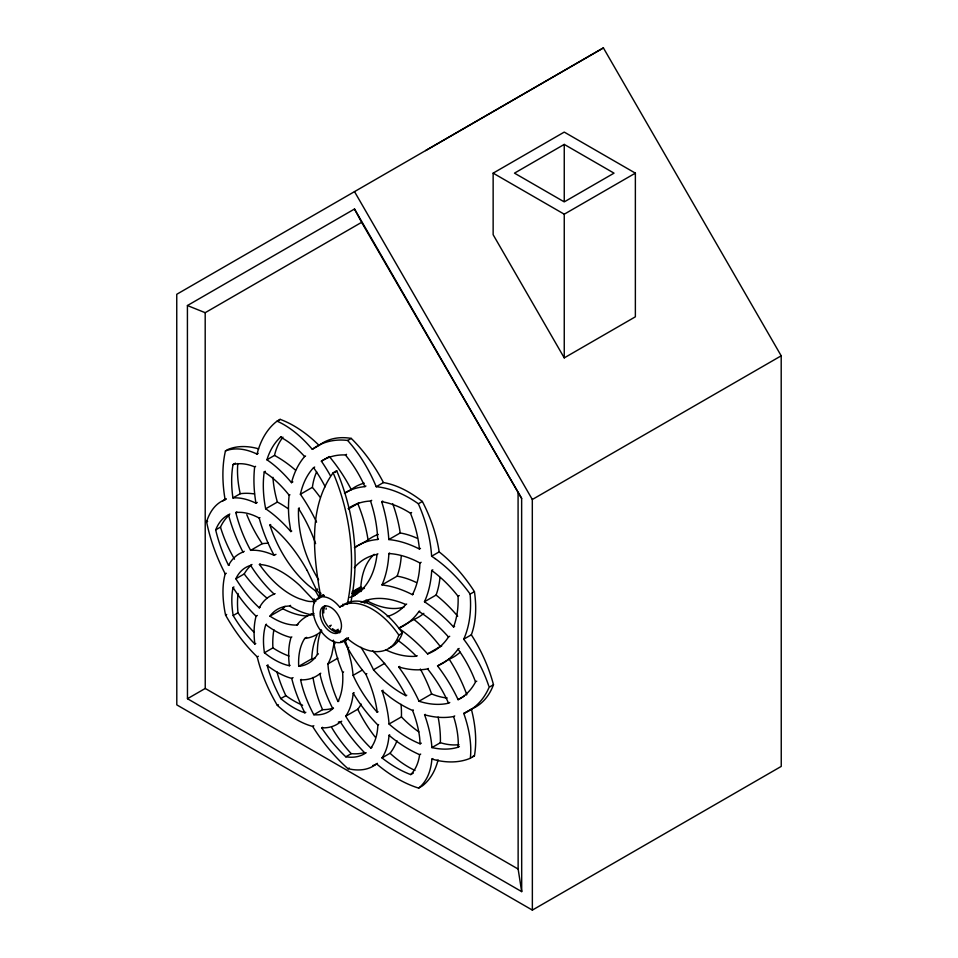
<?xml version="1.0" encoding="UTF-8"?>
<svg xmlns="http://www.w3.org/2000/svg" width="958" height="958" viewBox="0 0 958 958"><rect width="100%" height="100%" fill="white"/><g stroke="black" fill="none" stroke-linecap="round" stroke-linejoin="round"><path stroke-width="1.44" d="M421.137 562.286L419.927 562.993L419.676 567.447A92.615 59.348 64.9 0 1 412.443 594.667A107.428 65.18 53.3 0 0 387.87 585.829L381.979 584.895L397.127 576.153A106.709 61.611 60 0 1 416.239 582.452M324.175 595.337L324.139 595.948M334.39 641.477L331.803 654.577A106.661 53.109 64.2 0 1 327.923 663.87A92.148 53.205 52.8 0 0 337.97 701.519L338.821 701.04M347.287 604.438C356.364 560.598 350.64 513.859 333.144 472.785L336.701 470.737C354.197 511.8 359.921 558.55 350.844 602.39M291.843 636.938L290.933 637.465L289.735 642.471A107.631 57.348 53.7 0 0 289.388 665.738M225.238 573.878A107.32 57.061 66.8 0 1 206.617 521.954L206.832 521.14M258.432 449.122L257.007 454.044L258.193 453.362M229.417 564.849L228.519 565.364A92.16 49.062 66.8 0 1 215.67 529.882L216.005 529.115A92.207 45.194 63.2 0 1 228.471 514.805L229.824 514.015M364.435 588.38A91.621 52.906 60 0 1 362.435 588.859L360.903 591.625M335.827 631.502L338.21 629.262M366.974 602.043L367.656 601.169A91.621 52.906 60 0 1 369.046 599.552M351.981 593.253L358.603 589.433L360.843 586.871A91.621 52.906 60 0 1 374.195 554.311M333.144 472.785C307.578 508.039 313.47 556.239 320.762 596.654A25.148 14.514 60 0 0 317.637 599.54M335.216 472.474L336.701 470.737M321.828 630.843L320.439 632.017A106.589 56.726 66.8 0 1 304.68 638.495M356.795 593.888L349.957 597.469M344.425 493.107L345.455 492.52A107.787 70.784 59.6 0 1 364.902 486.628L365.932 486.029M603.396 47.9L176.751 294.286L176.799 704.884L532.361 910.1L781.249 766.4L781.201 355.813L603.396 47.9L425.639 150.586M187.421 305.542L354.508 209.012L521.643 498.447L521.691 891.623L187.469 698.717L187.421 305.542L205.192 312.691L361.621 222.328L354.508 209.012M493.142 173.147L564.25 132.096L635.37 173.147L635.37 316.811L564.25 357.873L493.142 234.722L493.142 173.147L564.25 214.197L635.37 173.147M564.25 144.407L514.482 173.147L564.25 201.887L614.03 173.147L564.25 144.407L564.25 201.288M206.808 521.104A107.38 52.618 63.2 0 1 225.118 499.669A107.248 61.827 67.8 0 1 225.441 450.979L228.088 449.41A106.709 61.611 60 0 1 258.564 448.823M468.019 711.028L471.336 709.112A106.709 61.611 60 0 0 493.478 684.754A106.709 61.611 60 0 0 471.336 634.807A106.709 61.611 60 0 0 474.426 591.637A106.709 61.611 60 0 0 439.159 551.88A106.709 61.611 60 0 0 422.358 501.465A106.709 61.611 60 0 0 383.428 482.557A106.709 61.611 60 0 0 351.251 438.405A106.709 61.611 60 0 0 319.074 445.398A106.709 61.611 60 0 0 280.143 419.353L277.066 421.137A107.152 66.365 66.7 0 0 258.456 449.146M232.914 497.932A92.1 53.133 67.7 0 1 233.01 464.582L233.956 464.067M234.267 463.888L235.512 463.169M281.52 436.609L280.514 437.183A92.052 57.025 66.7 0 0 266.911 459.78A108.062 56.067 66.1 0 1 291.507 482.652L292.861 481.874M233.022 464.594A92.243 47.912 66.2 0 1 254.66 466.857L255.594 466.342M266.923 459.792L274.503 455.421A91.621 52.906 60 0 1 282.993 437.195M291.735 531.055L290.825 531.57A107.619 52.786 63.2 0 0 265.665 508.794A92.651 57.408 66.7 0 1 264.228 471.911L265.318 471.288M225.118 499.657L226.256 498.998M319.074 445.398L312.32 449.302A107.176 69.551 63.7 0 1 347.67 440.452M254.517 493.969A106.709 61.611 60 0 0 240.23 493.729L232.938 497.932A108.074 52.953 63.2 0 1 255.942 503.19L257.259 502.423M291.519 482.652A107.835 69.97 63.7 0 1 304.596 456.571L305.578 455.996M206.581 521.942L207.647 521.32M351.251 438.405L347.682 440.476L351.921 445.458A107.476 65.144 67.3 0 1 376.219 486.712M330.39 475.671A108.014 60.641 67.6 0 0 321.373 461.157L327.852 457.421M328.343 457.134L329.336 456.559A106.709 61.611 60 0 1 351.251 489.55A106.709 61.611 60 0 1 364.196 483.167M275.976 554.347L274.168 555.377A107.643 51.948 59.6 0 0 250.637 550.359A92.71 53.516 67.7 0 1 235.8 512.566L236.854 511.967M316.571 522.17A107.559 55.875 66.1 0 0 300.393 494.256A92.591 60.067 63.7 0 1 313.553 467.684L314.679 467.037M215.706 529.882L220.472 527.128A91.621 52.906 60 0 1 228.938 515.32M321.373 461.157A92.04 59.695 63.7 0 1 345.455 454.966L346.545 454.343M265.665 508.818L277.377 502.052A106.709 61.611 60 0 1 288.035 508.626M290.825 531.57L289.22 520.805A107.607 69.814 63.7 0 1 289.172 495.238L289.927 494.807M235.812 512.566A92.782 45.481 63.2 0 1 259.211 518.05L259.941 517.631M300.381 494.28L312.368 487.359A91.621 52.906 60 0 1 316.655 471.851M270.683 524.541L269.869 525.008A91.86 56.833 66.6 0 0 308.26 585.266L315.457 590.93L319.697 598.367M299.387 507.968L298.561 508.447A91.776 59.456 63.7 0 0 318.619 579.794M228.519 565.364A108.038 52.115 59.6 0 1 242.973 552.071L244.266 551.317M345.694 492.759L351.251 489.55M250.637 550.371L262.193 543.701A106.709 61.611 60 0 1 268.384 543.246M226.316 573.267L225.19 573.914A107.296 51.756 59.6 0 0 225.549 615.048A107.38 53.373 64.3 0 0 257.235 656.865M383.428 482.557L376.255 486.7A107.188 70.437 59.6 0 1 418.347 503.752M260.037 607.384L259.307 607.803A92.77 49.409 66.8 0 1 235.872 578.764A92.758 44.763 59.6 0 1 250.649 565.4L251.367 564.992M348.556 508.878L357.765 503.561A91.621 52.906 60 0 1 358.891 502.603M315.326 600.462C310.5 603.145 304.56 600.175 299.579 598.786A91.968 53.013 67.7 0 1 259.438 564.406L260.217 563.975M235.884 578.764L244.206 573.962A91.621 52.906 60 0 1 251.966 564.478M348.149 508.578A92.543 60.761 59.6 0 1 370.53 501.022L371.704 500.339M254.852 644.039A92.207 45.912 64.3 0 1 233.177 615.539A92.136 44.415 59.7 0 1 233.057 587.505L233.932 586.967M382.733 501.058L381.691 501.669A107.943 65.419 67.3 0 1 388.804 539.558A107.775 69.108 55.7 0 1 419.412 549.006L420.49 548.383M225.597 615.072L226.687 614.449M422.358 501.465L418.347 503.788A107.38 68.82 64.9 0 1 431.615 556.203M233.189 615.527L237.991 612.749A91.621 52.906 60 0 1 238.087 593.457M381.691 501.681A92.052 60.45 59.6 0 1 410.431 513.201L411.605 512.518M259.319 607.815A107.631 53.612 56.2 0 1 274.216 594.128L275.114 593.625M354.939 547.533L357.741 545.916M358.675 545.377L368.04 539.965A106.709 61.611 60 0 1 378.254 534.42M354.376 547.665A107.404 68.88 55.7 0 1 377.656 539.486L378.434 539.031M255.762 643.489L254.852 644.015A107.967 53.792 56.2 0 1 256.073 616.198L257.367 615.455M388.804 539.558L400.216 532.971A106.709 61.611 60 0 1 417.425 538.384M297.95 624.448L296.956 625.023A92.219 49.086 66.8 0 1 269.976 616.138L282.838 608.749A91.621 52.906 60 0 1 285.029 606.282M377.907 553.856L377.045 554.359A91.788 55.648 67.2 0 1 356.795 593.888M307.123 570.369L316.368 589.625L317.457 589.002M315.457 590.93L317.625 589.685M269.976 616.174A92.231 45.948 56.2 0 1 289.615 605.983L290.597 605.408M290.106 665.307L289.364 665.726A92.794 46.212 64.3 0 1 267.641 655.224L264.432 652.757A92.698 46.176 56.2 0 1 265.797 624.616L266.516 624.197M381.991 584.907A107.428 65.144 67.2 0 0 388.888 553.556L389.655 553.101M316.368 589.625L319.852 593.828L320.942 593.194M318.667 595.517L320.846 594.259M260.983 564.597A92.028 44.415 59.6 0 1 300.01 585.697L313.158 599.576L314.236 598.954M320.762 596.654L323.133 595.277M296.968 625.023A106.649 56.809 53.8 0 1 310.452 614.605L311.518 613.994M322.858 608.007L323.96 607.372M352.065 591.936L360.843 586.871M354.508 592.2L362.016 587.865M352.568 594.559L362.435 588.859M352.951 596.463L355.155 595.181M402.396 633.034L398.839 635.094A61.551 35.53 60 0 1 346.784 637.968A25.148 14.514 60 0 1 322.63 633.226A25.148 14.514 60 0 1 315.23 600.858A25.148 14.514 60 0 1 339.719 607.109L343.275 605.049A61.551 35.53 60 0 1 402.396 633.034A61.551 35.53 60 0 1 389.032 648.063M258.373 656.254L257.223 656.925L258.181 660.685A107.2 53.373 56.2 0 0 277.341 705.411M264.432 652.757L272.898 647.883A91.621 52.906 60 0 0 289.017 656.05M439.159 551.88L431.651 556.215L435.052 558.574M187.469 698.717L205.24 688.455L205.192 312.691M532.361 910.1L532.313 499.501L781.201 355.813M364.351 603.085L367.656 601.169A91.621 52.906 60 0 0 403.977 607.121M306.656 637.345L304.68 638.483A92.196 49.133 53.7 0 0 298.716 666.337L311.757 658.829A91.621 52.906 60 0 0 314.99 658.17M329.923 625.825L331.264 625.203M298.728 666.325A92.112 45.876 64.2 0 0 317.397 654.446A106.637 61.504 52.8 0 1 320.439 632.017L321.505 631.394M305.83 712.261L304.883 712.812A92.255 44.511 60.9 0 1 280.802 698.621A92.088 45.816 56.2 0 1 267.174 665.475L268.072 664.936M454.619 626.352L453.529 626.987A107.799 65.383 53.3 0 0 424.466 601.756A107.871 69.132 64.9 0 0 431.711 570.453L432.8 569.83M412.443 594.678L413.233 594.211M343.599 671.869L342.593 672.456L339.455 664.337A106.542 65.958 53.9 0 1 334.067 644.219L335.132 643.596M317.385 654.434L318.379 653.859M344.928 639.441L346.018 638.806M406.671 604.031L405.809 604.522A91.788 55.72 53.4 0 0 361.13 602.438M267.15 665.475A108.074 53.816 64.3 0 0 291.723 678.396L293.052 677.629M424.466 601.756L436.07 595.062A106.709 61.611 60 0 0 439.985 577.458M378.063 711.77L377.224 712.249A92.1 57.073 53.9 0 1 353.107 675.342A106.601 51.492 60.8 0 0 351.047 661.547L347.658 647.943L348.748 647.321M327.935 663.882L337.899 658.122M333.504 708.202L332.761 708.633A92.77 44.775 60.9 0 1 313.817 714.728A92.627 49.361 53.7 0 1 300.596 679.809L301.327 679.378M427.567 653.895A107.38 60.354 52.9 0 0 398.696 628.244A107.38 68.832 64.8 0 0 418.933 611.491L419.724 611.024M300.584 679.821A107.607 53.576 64.3 0 0 319.852 673.737L320.762 673.211M398.696 628.22L413.928 619.431A106.709 61.611 60 0 0 423.831 613.36M280.802 698.586L285.855 695.664A91.621 52.906 60 0 0 302.62 705.232M453.541 626.987A92.148 60.522 61 0 0 458.068 596.259L459.265 595.553M278.407 704.801L277.377 705.399A107.428 51.768 60.8 0 0 312.619 726.392A107.188 57.109 53.7 0 0 348.029 768.759M488.796 686.084A107.308 65.156 53.3 0 0 463.708 639.214A107.308 70.461 61 0 0 470.103 594.116L474.426 591.637M353.131 675.342L362.184 670.109M377.236 712.261A92.004 45.194 57.3 0 0 365.848 674.252L366.83 673.666M360.974 647.297L363.381 651.153A106.53 52.331 57.3 0 1 373.512 669.798L384.697 663.343M313.817 714.728L322.571 709.674A91.621 52.906 60 0 0 333.24 708.178M441.698 646.039A91.621 52.906 60 0 1 440.309 646.53L427.591 653.883A92.555 60.761 61 0 0 448.476 636.986L449.709 636.28M385.99 649.943A91.776 60.246 61 0 0 416.371 656.254L417.245 655.763M361.25 704.106A106.709 61.611 60 0 1 357.765 709.231L345.706 716.201A107.547 51.888 60.9 0 0 353.203 693.245L354.149 692.73M449.769 702.477L448.548 703.184A92.531 60.031 56.9 0 1 419.029 701.232A107.404 55.803 54.4 0 0 398.72 666.996L399.69 666.433M312.631 726.439L313.841 725.745M463.684 639.225L471.336 634.807M383.032 690.239L382.098 690.778L390.565 697.58A107.464 69.718 56.9 0 0 412.575 710.453A92.651 48.14 54.4 0 1 419.676 738.019L420.119 743.839L421.304 743.157M366.196 752.737L365.202 753.311A92.327 45.277 57.3 0 1 349.993 757.227L345.79 756.808A92.04 48.99 53.7 0 1 321.684 727.84L322.618 727.29M464.091 696.226L458.104 699.675A107.847 60.605 52.9 0 0 437.555 665.894L438.716 665.379A107.811 70.784 61 0 0 458.044 649.105L459.145 648.47M398.744 666.96A107.368 70.485 61 0 0 427.603 668.912L428.394 668.456M321.66 727.852A108.062 52.127 60.9 0 0 340.389 721.997L341.743 721.206M437.555 665.894L443.374 662.541M444.105 662.122L449.182 659.176A106.709 61.611 60 0 0 460.115 652.182M373.512 669.822A92.052 59.707 56.9 0 0 405.905 695.7L406.767 695.197M345.706 716.201A92.567 53.456 52.8 0 0 370.806 748.066A92.722 45.481 57.3 0 0 377.859 725.002L378.626 724.559M419.029 701.232L431.639 693.951A91.621 52.906 60 0 0 447.206 697.999M382.062 690.778A107.476 52.702 57.3 0 1 389.032 724.032L401.426 716.907A106.709 61.611 60 0 0 401.055 704.381M412.575 710.465L413.353 710.01M345.79 756.808L351.251 753.659A91.621 52.906 60 0 0 364.375 752.617M476.761 681.198L475.455 681.665M413.317 773.094L410.719 774.591A92.04 53.097 52.8 0 1 381.979 757.886A108.003 52.953 57.3 0 0 389.02 735.313L389.714 734.906M459.397 746.498L458.223 747.168A92.052 57.037 53.8 0 1 431.902 747.575A107.919 56.055 54.4 0 0 424.586 714.776L425.304 714.357M370.806 748.066L371.944 747.408M466.259 694.969L466.809 694.646A106.709 61.611 60 0 0 449.182 659.176M349.239 768.017L348.041 768.723L352.281 769.514A107.5 52.69 57.3 0 0 376.554 763.837L377.416 763.346M465.66 712.393L463.768 713.482A107.248 69.599 56.9 0 0 489.131 687.245L493.478 684.754M381.967 757.91L390.05 753.239A106.709 61.611 60 0 0 396.995 740.75M454.715 715.913L453.625 716.536A107.775 69.946 56.9 0 1 424.586 714.776M466.127 712.117L467.552 711.303M410.719 774.591A92.231 47.936 54.4 0 0 419.628 754.665L420.694 754.078M431.914 747.599L440.369 742.713A91.621 52.906 60 0 0 458.966 744.677M376.542 763.861A107.176 61.887 52.8 0 0 418.658 788.099A107.416 55.815 54.3 0 0 431.89 759.107L432.788 758.568M418.658 788.063L422.358 785.919A106.709 61.611 60 0 0 438.105 759.814M470.306 758.245L474.426 755.862A106.709 61.611 60 0 0 471.336 709.112M358.603 589.433L356.448 589.565M259.414 564.442L260.959 564.549M313.745 615.168L310.452 614.605A106.625 61.48 67.7 0 1 289.615 605.995M436.836 760.329L431.878 759.095M313.158 599.576L316.068 601.121M367.656 601.169L365.944 600.235M323.852 596.115L322.523 595.385M205.24 688.455L518.134 869.05L521.691 891.623M264.24 471.911L269.018 475.228A92.782 48.163 66.1 0 1 289.184 495.238M314.607 602.75L313.158 601.708M416.371 656.254L414.431 654.326A91.764 51.66 52.9 0 0 397.498 640.1M337.108 629.897L339.635 632.831M345.455 454.966L349.658 460.391A92.303 55.983 67.3 0 1 364.914 486.616M361.621 222.328L521.643 498.447M340.389 721.997L345.718 729.984A107.811 62.282 52.8 0 0 365.19 753.323M354.496 191.6L532.313 499.501M242.973 552.059L242.099 550.359A107.991 62.342 67.7 0 1 228.471 514.793M330.163 625.837L330.474 626.532M475.431 681.593L475.084 680.695A92.148 55.911 53.3 0 0 458.032 649.117M345.299 640.507L347.658 647.943A106.554 69.06 56.9 0 0 365.824 674.24M343.048 606.043L343.012 604.103M564.25 214.197L564.25 357.873M518.086 493.286L518.134 869.05M354.185 591.637A12.586 7.269 60 0 1 356.759 593.457M353.262 591.589A12.107 6.993 60 0 1 356.376 593.517M352.125 593.517A9.436 5.449 60 0 1 354.508 594.391M357.765 503.561A106.709 61.611 60 0 1 368.04 539.965M392.684 503.645A106.709 61.611 60 0 1 400.216 532.971M401.222 556.442A106.709 61.611 60 0 1 397.127 576.153M436.07 595.062A106.709 61.611 60 0 1 457.696 616.245M413.928 619.431A106.709 61.611 60 0 1 440.309 646.53M474.426 755.862A106.709 61.611 60 0 1 472.534 756.569M420.334 669.019A106.709 61.611 60 0 1 431.639 693.951M438.117 717.123A106.709 61.611 60 0 1 440.369 742.713M376.578 764.053A106.709 61.611 60 0 1 372.794 765.562M222.496 501.214A106.709 61.611 60 0 1 225.813 498.89M274.503 455.421A106.709 61.611 60 0 1 295.531 470.174M312.368 487.359A106.709 61.611 60 0 1 319.96 497.07M278.586 420.634A106.709 61.611 60 0 1 280.143 419.353M418.85 731.912A91.621 52.906 60 0 1 401.426 716.907M339.731 721.697A106.709 61.611 60 0 1 338.306 722.104M414.982 770.436A91.621 52.906 60 0 1 390.05 753.239M375.225 737.097A91.621 52.906 60 0 1 357.765 709.231M351.251 753.659A91.621 52.906 60 0 1 331.696 727.517M322.571 709.674A91.621 52.906 60 0 1 312.979 677.426M311.757 658.829A91.621 52.906 60 0 1 316.966 635.405M307.518 616.054A91.621 52.906 60 0 1 282.838 608.749M267.342 598.391A91.621 52.906 60 0 1 244.206 573.962M234.494 559.185A91.621 52.906 60 0 1 220.472 527.128M262.193 543.701A91.621 52.906 60 0 1 246.793 514.65M240.23 493.729A91.621 52.906 60 0 1 237.8 463.54M285.855 695.664A91.621 52.906 60 0 1 276.946 671.893M272.898 647.883A91.621 52.906 60 0 1 273.88 629.825M254.121 632.352A91.621 52.906 60 0 1 237.991 612.749M277.377 502.052A91.621 52.906 60 0 1 272.934 477.3M277.066 421.149A107.44 60.318 67.6 0 1 312.308 449.35M435.052 558.55A107.2 68.808 55.7 0 1 470.15 594.104M463.792 713.482A107.356 60.39 52.8 0 1 470.33 758.257A107.152 66.425 53.9 0 1 436.836 760.341M225.417 450.943A107.416 55.744 66.1 0 1 257.007 454.092M420.119 743.839A92.531 57.36 53.9 0 1 389.056 724.044M453.601 716.536A92.196 51.828 52.9 0 1 458.211 747.168M475.551 681.904A92.1 59.755 56.8 0 1 458.104 699.675M377.859 724.99A107.44 66.581 53.9 0 1 353.239 693.257M431.711 570.477A92.076 59.061 55.7 0 1 458.044 596.259M427.603 668.912A92.591 52.043 52.9 0 1 448.548 703.184M332.785 708.633A107.512 62.054 52.8 0 1 319.864 673.749M418.933 611.479A92.543 56.139 53.3 0 1 448.476 636.986M388.864 553.556A92.531 59.336 55.7 0 1 419.927 562.993M419.64 754.676A107.775 66.832 53.9 0 1 389.02 735.313M410.455 513.189A92.207 59.133 64.8 0 1 419.424 549.006M370.53 501.022A92.675 56.175 67.2 0 1 377.656 539.474M313.553 467.684A92.734 52.067 67.6 0 1 325.217 486.772M255.954 503.178A107.919 66.88 66.7 0 1 254.66 466.881M290.933 637.477A107.643 57.336 66.8 0 1 265.797 624.628M274.156 555.389A107.595 66.677 66.7 0 1 259.199 518.05M304.872 712.812A107.895 57.504 53.7 0 1 291.723 678.396M274.216 594.164A107.631 62.126 67.7 0 1 250.637 565.424M405.785 604.486A91.764 58.821 64.8 0 1 387.212 616.545M372.59 650.745A91.788 47.78 54.4 0 1 405.917 695.688M347.658 647.943A106.314 68.892 56.9 0 1 343.742 640.423M334.043 644.207A106.338 65.827 53.9 0 1 333.396 640.148M342.629 672.48A92.1 44.487 60.8 0 1 337.994 701.519M320.427 632.017A106.35 61.336 52.8 0 1 321.265 629.717M310.452 614.605A106.338 56.642 53.8 0 1 313.925 613.443M256.073 616.198A108.05 57.552 66.8 0 1 233.045 587.482M280.514 437.159A92.255 51.852 67.7 0 1 304.608 456.547M354.304 567.747A91.752 58.833 55.8 0 1 377.057 554.383M298.537 508.494A91.968 47.756 66.1 0 1 315.601 543.629M269.881 525.092A91.92 45.074 63.2 0 1 307.087 570.393M348.508 637.741A25.148 14.514 60 0 1 340.725 641.477M340.689 631.597A15.088 8.706 60 0 1 325.995 623.562A15.088 8.706 60 0 1 324.858 605.995M347.73 638.95A25.148 14.514 60 0 1 345.479 639.405M322.63 595.804A25.148 14.514 60 0 1 323.457 595.146M326.079 609.24A15.088 8.706 60 0 1 326.211 608.186M339.719 607.109A61.551 35.53 60 0 1 398.839 635.094M348.281 638.483A25.148 14.514 60 0 1 343.168 640.591M319.05 598.403A25.148 14.514 60 0 1 323.325 595.205M340.162 631.358A15.088 8.706 60 0 1 332.438 628.676M323.768 612.94A15.088 8.706 60 0 1 325.528 605.684M320.475 616.796A15.088 8.706 60 0 0 338.258 632.843A15.088 8.706 60 0 0 333.707 609.539A15.088 8.706 60 0 0 320.475 616.796"/></g></svg>
